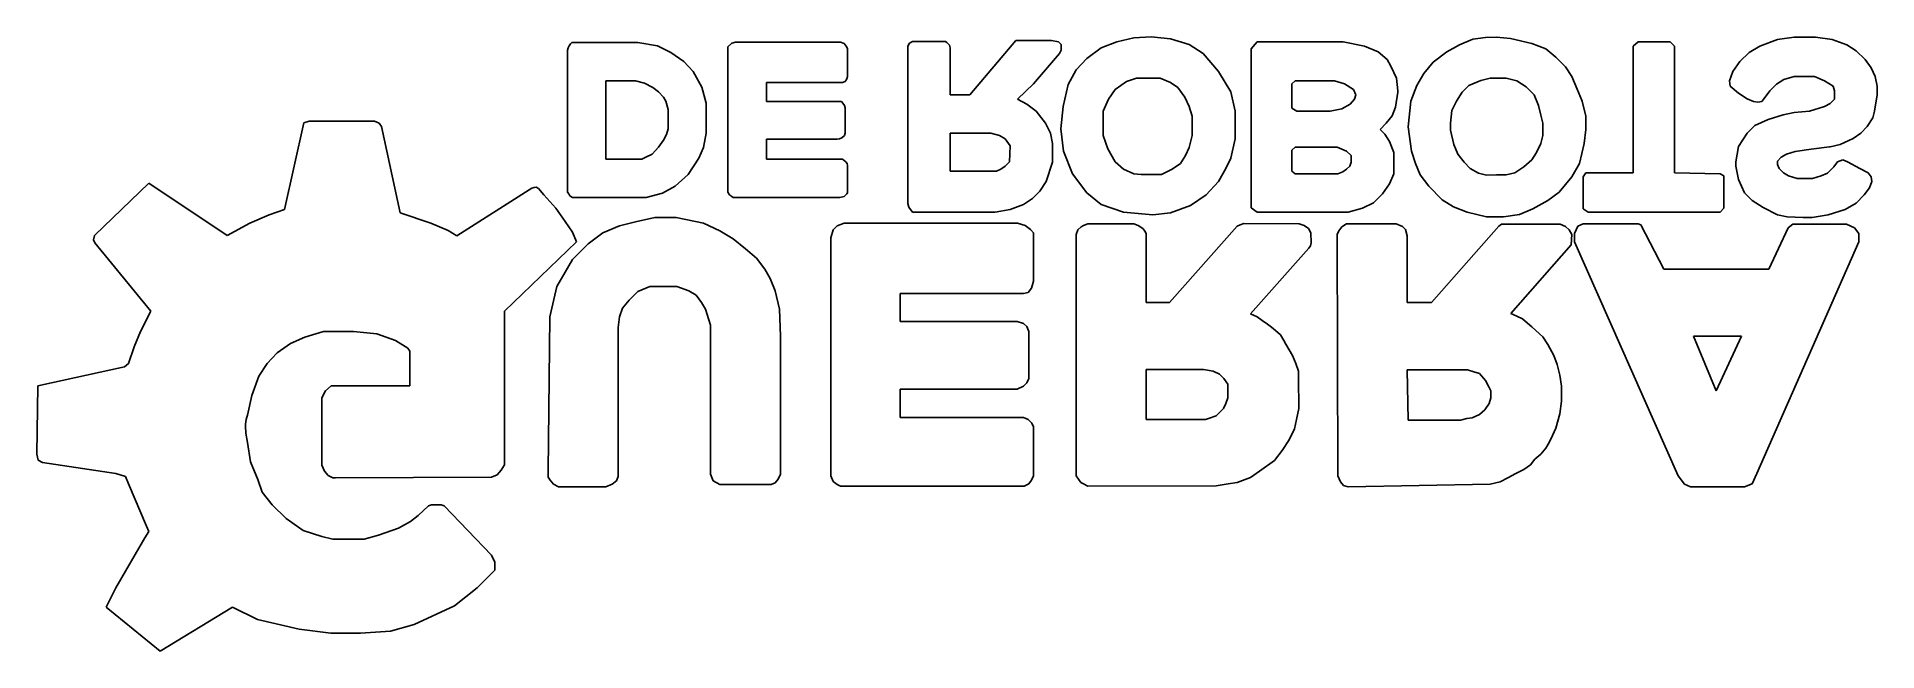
# Paper-space layout '_Inferior' of a CAD drawing. Header units: millimetres. Extents: x 9.5 to 85.1, y -30.3 to -5.1.
import ezdxf

# ---------------------------------------------------------------- set-up
doc = ezdxf.new("R2010")
doc.units = ezdxf.units.MM

psp = doc.layouts.new('_Inferior')

# ---------------------------------------------------------------- linework, layer by layer
at = {"color": 7, "linetype": 'Continuous'}
for p, q in [((45.495, -5.281), (45.368, -5.345)), ((46.845, -5.281), (45.495, -5.281)), ((46.895, -5.323), (46.845, -5.281)), ((49.738, -5.241), (47.838, -7.462)), ((51.202, -5.241), (49.738, -5.241)), ((51.485, -5.287), (51.202, -5.241)), ((51.599, -5.404), (51.485, -5.287)), ((53.239, -5.543), (53.885, -5.287)), ((53.885, -5.287), (54.578, -5.13)), ((54.578, -5.13), (55.29, -5.084)), ((55.29, -5.084), (56.086, -5.163)), ((56.086, -5.163), (56.859, -5.404)), ((59.411, -5.583), (59.647, -5.287)), ((59.647, -5.287), (59.638, -5.281)), ((59.647, -5.287), (63.189, -5.287)), ((63.189, -5.287), (64.069, -5.467)), ((67.962, -5.417), (68.511, -5.184)), ((68.511, -5.184), (69.035, -5.111)), ((69.035, -5.111), (69.49, -5.093)), ((69.49, -5.093), (69.502, -5.088)), ((69.49, -5.093), (70.061, -5.157)), ((70.061, -5.157), (70.933, -5.363)), ((75.098, -5.467), (75.306, -5.287)), ((75.306, -5.287), (76.626, -5.287)), ((76.626, -5.287), (76.806, -5.467)), ((81.03, -5.197), (80.308, -5.467)), ((81.719, -5.093), (81.03, -5.197)), ((82.6, -5.093), (81.719, -5.093)), ((83.284, -5.197), (82.6, -5.093)), ((83.876, -5.418), (83.284, -5.197)), ((31.317, -5.637), (31.341, -5.542)), ((31.317, -11.464), (31.317, -5.637)), ((31.341, -5.542), (31.386, -5.455)), ((31.386, -5.455), (31.43, -5.371)), ((31.43, -5.371), (31.495, -5.312)), ((31.495, -5.312), (31.515, -5.312)), ((31.515, -5.312), (34.208, -5.312)), ((34.208, -5.312), (35.014, -5.455)), ((35.014, -5.455), (35.553, -5.733)), ((35.553, -5.733), (36.097, -6.092)), ((38.061, -5.345), (37.898, -5.492)), ((37.898, -5.492), (37.898, -11.464)), ((38.221, -5.303), (38.061, -5.345)), ((42.532, -5.303), (38.221, -5.303)), ((42.675, -5.365), (42.532, -5.303)), ((42.766, -5.467), (42.675, -5.365)), ((42.813, -5.568), (42.766, -5.467)), ((42.813, -6.713), (42.813, -5.568)), ((45.368, -5.345), (45.302, -5.467)), ((45.302, -5.467), (45.302, -11.932)), ((47.013, -5.425), (46.895, -5.323)), ((47.039, -5.542), (47.013, -5.425)), ((47.039, -7.462), (47.039, -5.542)), ((50.467, -7.01), (51.525, -5.774)), ((51.525, -5.774), (51.599, -5.637)), ((51.599, -5.637), (51.599, -5.404)), ((52.214, -6.444), (52.648, -5.978)), ((52.648, -5.978), (53.239, -5.543)), ((56.859, -5.404), (57.426, -5.774)), ((57.426, -5.774), (58.067, -6.513)), ((59.411, -12.114), (59.411, -5.583)), ((64.069, -5.467), (64.619, -5.699)), ((64.619, -5.699), (64.993, -6.02)), ((64.993, -6.02), (65.145, -6.292)), ((66.882, -6.123), (67.446, -5.699)), ((67.446, -5.699), (67.962, -5.417)), ((70.933, -5.363), (71.511, -5.583)), ((71.511, -5.583), (71.923, -5.923)), ((71.923, -5.923), (72.322, -6.322)), ((75.098, -10.667), (75.098, -5.467)), ((76.806, -5.467), (76.806, -10.667)), ((79.873, -5.733), (79.491, -6.092)), ((80.308, -5.467), (79.873, -5.733)), ((84.264, -5.665), (83.876, -5.418)), ((84.63, -6.02), (84.264, -5.665)), ((84.881, -6.364), (84.63, -6.02)), ((36.097, -6.092), (36.476, -6.513)), ((36.476, -6.513), (36.833, -7.15)), ((42.797, -6.808), (42.813, -6.713)), ((51.884, -7.048), (52.214, -6.444)), ((54.687, -6.78), (54.279, -6.918)), ((55.666, -6.78), (54.687, -6.78)), ((56.086, -6.965), (55.666, -6.78)), ((58.067, -6.513), (58.573, -7.343)), ((65.145, -6.292), (65.384, -6.78)), ((65.384, -6.78), (65.427, -7.297)), ((66.212, -7.083), (66.497, -6.59)), ((66.497, -6.59), (66.882, -6.123)), ((69.231, -6.784), (68.84, -6.875)), ((69.877, -6.784), (69.231, -6.784)), ((70.321, -6.89), (69.877, -6.784)), ((72.322, -6.322), (72.583, -6.713)), ((72.583, -6.713), (72.804, -7.233)), ((79.204, -6.513), (79.058, -6.89)), ((79.491, -6.092), (79.204, -6.513)), ((81.295, -6.843), (81.719, -6.713)), ((81.719, -6.713), (81.774, -6.713)), ((81.774, -6.713), (82.551, -6.713)), ((82.551, -6.713), (82.963, -6.89)), ((85.04, -6.713), (84.881, -6.364)), ((85.13, -7.115), (85.04, -6.713)), ((32.892, -10.108), (32.892, -6.89)), ((32.892, -6.89), (34.109, -6.89)), ((34.109, -6.89), (34.47, -6.99)), ((34.47, -6.99), (34.814, -7.168)), ((34.814, -7.168), (35.052, -7.343)), ((35.052, -7.343), (35.254, -7.567)), ((36.833, -7.15), (37.006, -7.804)), ((39.491, -7.742), (39.491, -6.965)), ((39.491, -6.965), (42.614, -6.965)), ((42.614, -6.965), (42.716, -6.918)), ((42.716, -6.918), (42.797, -6.808)), ((47.838, -7.462), (47.039, -7.462)), ((49.807, -7.65), (50.467, -7.01)), ((51.68, -7.948), (51.884, -7.048)), ((53.813, -7.242), (53.546, -7.65)), ((54.279, -6.918), (53.813, -7.242)), ((56.397, -7.168), (56.086, -6.965)), ((56.675, -7.567), (56.397, -7.168)), ((58.573, -7.343), (58.753, -8.142)), ((61.082, -7.01), (61.211, -6.89)), ((61.082, -8.019), (61.082, -7.01)), ((61.211, -6.89), (62.829, -6.89)), ((61.211, -6.89), (61.213, -6.897)), ((62.829, -6.89), (63.247, -7.01)), ((63.247, -7.01), (63.615, -7.242)), ((63.615, -7.242), (63.702, -7.462)), ((63.702, -7.462), (63.648, -7.65)), ((65.427, -7.352), (65.34, -7.98)), ((65.427, -7.297), (65.427, -7.352)), ((65.969, -7.722), (66.212, -7.083)), ((68.082, -7.352), (67.843, -7.722)), ((68.35, -7.083), (68.082, -7.352)), ((68.84, -6.875), (68.35, -7.083)), ((70.707, -7.139), (70.321, -6.89)), ((71.03, -7.462), (70.707, -7.139)), ((71.219, -7.907), (71.03, -7.462)), ((72.804, -7.233), (73.012, -7.722)), ((79.058, -6.89), (79.092, -7.115)), ((79.092, -7.115), (79.433, -7.395)), ((79.433, -7.395), (79.786, -7.635)), ((80.386, -7.742), (80.645, -7.395)), ((80.645, -7.395), (80.718, -7.297)), ((80.718, -7.297), (80.989, -7.026)), ((80.989, -7.026), (81.295, -6.843)), ((82.963, -6.89), (83.316, -7.115)), ((83.316, -7.115), (83.371, -7.297)), ((83.371, -7.297), (83.371, -7.65)), ((85.026, -8.142), (85.13, -7.462)), ((85.13, -7.462), (85.13, -7.115)), ((35.254, -7.567), (35.359, -7.731)), ((35.359, -7.731), (35.45, -8.076)), ((35.45, -8.076), (35.45, -8.859)), ((37.006, -7.804), (37.006, -8.076)), ((37.006, -8.076), (37.006, -9.038)), ((42.567, -7.742), (39.491, -7.742)), ((42.622, -7.804), (42.567, -7.742)), ((42.691, -7.9), (42.622, -7.804)), ((42.717, -7.996), (42.691, -7.9)), ((42.717, -9.038), (42.717, -7.996)), ((50.185, -7.854), (49.807, -7.65)), ((50.567, -8.142), (50.185, -7.854)), ((50.951, -8.633), (50.567, -8.142)), ((51.59, -8.859), (51.68, -7.948)), ((53.546, -7.65), (53.33, -8.142)), ((53.33, -8.142), (53.33, -9.143)), ((56.859, -7.948), (56.675, -7.567)), ((56.976, -8.351), (56.859, -7.948)), ((58.753, -8.142), (58.753, -9.272)), ((61.277, -8.142), (61.082, -8.019)), ((62.655, -8.142), (61.277, -8.142)), ((63.13, -8.045), (62.655, -8.142)), ((63.472, -7.854), (63.13, -8.045)), ((63.648, -7.65), (63.472, -7.854)), ((65.34, -7.98), (65.194, -8.326)), ((65.853, -8.777), (65.969, -7.722)), ((67.655, -8.107), (67.597, -8.633)), ((67.843, -7.722), (67.655, -8.107)), ((71.312, -8.306), (71.219, -7.907)), ((71.388, -8.633), (71.312, -8.306)), ((73.012, -7.722), (73.157, -8.348)), ((79.786, -7.635), (80.042, -7.735)), ((80.042, -7.735), (80.222, -7.766)), ((80.222, -7.766), (80.386, -7.742)), ((81.265, -8.291), (80.645, -8.48)), ((81.719, -8.196), (81.265, -8.291)), ((82.35, -8.135), (81.719, -8.196)), ((82.963, -7.948), (82.35, -8.135)), ((83.195, -7.826), (82.963, -7.948)), ((83.371, -7.65), (83.195, -7.826)), ((84.945, -8.407), (85.026, -8.142)), ((20.483, -8.616), (19.68, -12.185)), ((20.696, -8.55), (20.483, -8.616)), ((23.378, -8.55), (20.696, -8.55)), ((23.577, -8.633), (23.378, -8.55)), ((23.663, -8.768), (23.577, -8.633)), ((24.434, -12.317), (23.663, -8.768)), ((35.45, -8.859), (35.384, -9.098)), ((37.006, -9.038), (36.9, -9.633)), ((42.699, -9.143), (42.717, -9.038)), ((47.039, -10.599), (47.039, -9.038)), ((47.039, -9.038), (48.708, -9.038)), ((48.708, -9.038), (49.065, -9.143)), ((51.156, -9.038), (50.951, -8.633)), ((51.248, -9.462), (51.156, -9.038)), ((51.699, -9.78), (51.59, -8.859)), ((56.976, -9.143), (56.976, -8.351)), ((64.957, -8.633), (64.703, -8.888)), ((64.703, -8.888), (64.9, -9.083)), ((65.194, -8.326), (64.957, -8.633)), ((65.992, -9.78), (65.853, -8.777)), ((67.597, -8.633), (67.597, -8.921)), ((67.597, -8.921), (67.733, -9.506)), ((71.388, -9.143), (71.388, -8.633)), ((73.157, -8.888), (73.093, -9.462)), ((73.157, -8.348), (73.157, -8.888)), ((79.786, -9.038), (79.433, -9.591)), ((80.095, -8.729), (79.786, -9.038)), ((80.645, -8.48), (80.095, -8.729)), ((84.142, -9.266), (84.454, -9.038)), ((84.454, -9.038), (84.715, -8.768)), ((84.715, -8.768), (84.945, -8.407)), ((35.052, -9.618), (34.785, -9.91)), ((35.261, -9.335), (35.052, -9.618)), ((35.384, -9.098), (35.261, -9.335)), ((36.9, -9.633), (36.712, -10.069)), ((39.489, -10.117), (39.489, -9.295)), ((39.489, -9.295), (42.398, -9.295)), ((42.398, -9.295), (42.486, -9.272)), ((42.486, -9.272), (42.578, -9.23)), ((42.578, -9.23), (42.699, -9.143)), ((49.065, -9.143), (49.303, -9.272)), ((49.303, -9.272), (49.438, -9.462)), ((49.438, -9.462), (49.506, -9.559)), ((49.472, -10.215), (49.506, -9.559)), ((51.248, -10.239), (51.248, -9.462)), ((52.068, -10.71), (51.699, -9.78)), ((53.33, -9.143), (53.514, -9.687)), ((53.514, -9.687), (53.813, -10.215)), ((56.712, -9.967), (56.859, -9.633)), ((56.859, -9.633), (56.976, -9.143)), ((58.753, -9.272), (58.573, -10.069)), ((61.082, -9.747), (61.211, -9.618)), ((61.082, -10.599), (61.082, -9.747)), ((61.211, -9.618), (62.939, -9.618)), ((62.939, -9.618), (63.322, -9.78)), ((63.322, -9.78), (63.508, -9.967)), ((64.9, -9.083), (65.093, -9.382)), ((65.093, -9.382), (65.267, -9.843)), ((66.155, -10.286), (65.992, -9.78)), ((67.733, -9.506), (67.901, -9.902)), ((71.127, -9.843), (71.312, -9.462)), ((71.312, -9.462), (71.388, -9.143)), ((73.093, -9.462), (72.898, -10.286)), ((79.433, -9.591), (79.318, -10.215)), ((81.402, -9.902), (81.76, -9.792)), ((81.76, -9.792), (82.422, -9.702)), ((82.422, -9.702), (83.165, -9.6)), ((83.165, -9.6), (83.195, -9.6)), ((83.195, -9.6), (83.611, -9.506)), ((83.611, -9.506), (84.142, -9.266)), ((34.361, -10.108), (32.892, -10.108)), ((34.532, -10.028), (34.361, -10.108)), ((34.785, -9.91), (34.532, -10.028)), ((36.712, -10.069), (36.268, -10.739)), ((42.614, -10.117), (39.489, -10.117)), ((42.748, -10.215), (42.614, -10.117)), ((42.798, -10.293), (42.748, -10.215)), ((42.82, -10.376), (42.798, -10.293)), ((42.82, -11.499), (42.82, -10.376)), ((48.939, -10.599), (49.124, -10.528)), ((49.124, -10.528), (49.303, -10.401)), ((49.303, -10.401), (49.472, -10.215)), ((50.985, -11.034), (51.248, -10.239)), ((53.813, -10.215), (54.163, -10.528)), ((54.163, -10.528), (54.578, -10.71)), ((55.723, -10.739), (56.161, -10.528)), ((56.161, -10.528), (56.499, -10.293)), ((56.499, -10.293), (56.712, -9.967)), ((58.366, -10.488), (58.067, -11.034)), ((58.573, -10.069), (58.366, -10.488)), ((63.166, -10.634), (63.322, -10.528)), ((63.322, -10.528), (63.459, -10.401)), ((63.459, -10.401), (63.508, -10.241)), ((63.508, -9.967), (63.508, -10.241)), ((65.267, -9.843), (65.267, -10.71)), ((66.356, -10.759), (66.155, -10.286)), ((67.901, -9.902), (68.156, -10.241)), ((68.156, -10.241), (68.403, -10.488)), ((68.403, -10.488), (68.751, -10.689)), ((70.246, -10.667), (70.605, -10.428)), ((70.605, -10.428), (70.933, -10.143)), ((70.933, -10.143), (71.127, -9.843)), ((72.898, -10.286), (72.583, -10.832)), ((79.318, -10.215), (79.318, -10.401)), ((79.318, -10.401), (79.433, -10.951)), ((81.03, -10.194), (81.19, -10.028)), ((81.03, -10.332), (81.03, -10.194)), ((81.101, -10.488), (81.03, -10.332)), ((81.28, -10.667), (81.101, -10.488)), ((81.19, -10.028), (81.402, -9.902)), ((83.351, -10.421), (83.091, -10.681)), ((83.505, -10.215), (83.351, -10.421)), ((83.718, -10.143), (83.505, -10.215)), ((83.912, -10.215), (83.718, -10.143)), ((84.41, -10.488), (83.912, -10.215)), ((84.754, -10.676), (84.41, -10.488)), ((14.108, -11.097), (11.871, -13.245)), ((17.329, -13.245), (14.108, -11.097)), ((29.843, -11.301), (29.735, -11.376)), ((29.937, -11.272), (29.843, -11.301)), ((30.024, -11.259), (29.937, -11.272)), ((30.122, -11.319), (30.024, -11.259)), ((30.346, -11.573), (30.122, -11.319)), ((35.735, -11.219), (35.209, -11.514)), ((36.268, -10.739), (35.735, -11.219)), ((48.939, -10.599), (47.039, -10.599)), ((50.72, -11.428), (50.985, -11.034)), ((52.648, -11.499), (52.068, -10.71)), ((54.578, -10.71), (54.884, -10.739)), ((54.884, -10.739), (55.213, -10.739)), ((55.213, -10.739), (55.723, -10.739)), ((58.067, -11.034), (57.559, -11.58)), ((61.211, -10.71), (61.082, -10.599)), ((62.973, -10.71), (61.211, -10.71)), ((62.973, -10.71), (63.166, -10.634)), ((65.093, -11.121), (64.801, -11.533)), ((65.267, -10.71), (65.093, -11.121)), ((66.702, -11.219), (66.356, -10.759)), ((67.26, -11.777), (66.702, -11.219)), ((68.751, -10.689), (69.075, -10.765)), ((69.075, -10.765), (69.49, -10.753)), ((69.49, -10.753), (69.877, -10.753)), ((69.877, -10.753), (70.246, -10.667)), ((72.583, -10.832), (72.062, -11.464)), ((73.046, -10.839), (73.157, -10.667)), ((73.046, -12.149), (73.046, -10.839)), ((73.157, -10.667), (75.098, -10.667)), ((76.806, -10.667), (78.675, -10.71)), ((78.675, -10.71), (78.833, -10.801)), ((78.833, -10.801), (78.833, -12.127)), ((79.433, -10.951), (79.677, -11.49)), ((81.49, -10.801), (81.28, -10.667)), ((81.839, -10.908), (81.49, -10.801)), ((82.477, -10.908), (81.839, -10.908)), ((82.827, -10.801), (82.477, -10.908)), ((83.091, -10.681), (82.827, -10.801)), ((84.601, -11.58), (84.819, -11.287)), ((84.881, -10.839), (84.754, -10.676)), ((84.819, -11.287), (84.913, -11.034)), ((84.913, -11.034), (84.881, -10.839)), ((29.735, -11.376), (26.765, -13.257)), ((30.833, -12.127), (30.346, -11.573)), ((31.361, -11.533), (31.317, -11.464)), ((31.408, -11.617), (31.361, -11.533)), ((31.515, -11.688), (31.408, -11.617)), ((34.551, -11.688), (31.515, -11.688)), ((35.209, -11.514), (34.551, -11.688)), ((37.898, -11.464), (37.973, -11.58)), ((37.973, -11.58), (38.118, -11.688)), ((38.118, -11.688), (42.497, -11.688)), ((42.497, -11.688), (42.674, -11.641)), ((42.674, -11.641), (42.794, -11.533)), ((42.794, -11.533), (42.82, -11.499)), ((45.302, -11.932), (45.335, -12.083)), ((45.335, -12.083), (45.495, -12.282)), ((49.506, -12.185), (50.055, -11.973)), ((50.055, -11.973), (50.414, -11.724)), ((50.414, -11.724), (50.72, -11.428)), ((53.239, -11.973), (52.648, -11.499)), ((54.163, -12.282), (53.239, -11.973)), ((56.915, -12.021), (56.086, -12.317)), ((57.559, -11.58), (56.915, -12.021)), ((64.433, -11.904), (63.978, -12.127)), ((64.801, -11.533), (64.433, -11.904)), ((67.719, -12.074), (67.26, -11.777)), ((68.28, -12.287), (67.719, -12.074)), ((71.6, -11.811), (70.981, -12.149)), ((72.062, -11.464), (71.6, -11.811)), ((79.677, -11.49), (79.998, -11.811)), ((79.998, -11.811), (80.439, -12.093)), ((80.439, -12.093), (81.03, -12.401)), ((83.816, -12.185), (84.264, -11.918)), ((84.264, -11.918), (84.601, -11.58)), ((18.262, -12.74), (17.329, -13.245)), ((19.057, -12.401), (18.262, -12.74)), ((19.68, -12.185), (19.057, -12.401)), ((25.692, -12.74), (24.434, -12.317)), ((26.41, -13.039), (25.692, -12.74)), ((31.214, -12.675), (30.833, -12.127)), ((31.515, -13.111), (31.214, -12.675)), ((33.442, -12.847), (32.76, -13.137)), ((34.109, -12.692), (33.442, -12.847)), ((34.901, -12.508), (34.109, -12.692)), ((35.771, -12.508), (34.901, -12.508)), ((36.9, -12.736), (35.771, -12.508)), ((37.568, -13.061), (36.9, -12.736)), ((42.226, -13.016), (42.387, -12.847)), ((42.387, -12.847), (42.674, -12.736)), ((42.674, -12.736), (49.807, -12.736)), ((45.495, -12.282), (48.887, -12.282)), ((48.887, -12.282), (49.506, -12.185)), ((49.807, -12.736), (50.116, -12.831)), ((50.116, -12.831), (50.344, -12.994)), ((52.413, -12.89), (52.514, -12.831)), ((52.514, -12.831), (52.693, -12.762)), ((52.693, -12.762), (54.578, -12.762)), ((55.37, -12.401), (54.163, -12.282)), ((54.578, -12.762), (54.764, -12.831)), ((54.764, -12.831), (54.951, -12.953)), ((56.086, -12.317), (55.37, -12.401)), ((58.83, -12.86), (58.958, -12.811)), ((58.958, -12.811), (59.107, -12.754)), ((59.107, -12.754), (61.376, -12.762)), ((59.647, -12.282), (59.411, -12.114)), ((63.388, -12.282), (59.647, -12.282)), ((61.376, -12.762), (61.577, -12.836)), ((61.577, -12.836), (61.758, -12.966)), ((63.13, -12.89), (63.322, -12.762)), ((63.322, -12.762), (65.365, -12.762)), ((63.978, -12.127), (63.388, -12.282)), ((65.365, -12.762), (65.627, -12.88)), ((69.075, -12.476), (68.28, -12.287)), ((69.776, -12.476), (69.075, -12.476)), ((69.578, -12.86), (69.694, -12.782)), ((69.694, -12.782), (69.841, -12.782)), ((70.425, -12.385), (69.776, -12.476)), ((69.841, -12.782), (72.104, -12.782)), ((70.981, -12.149), (70.425, -12.385)), ((72.104, -12.782), (72.322, -12.881)), ((72.824, -12.86), (73.046, -12.762)), ((73.256, -12.285), (73.046, -12.149)), ((73.046, -12.762), (75.306, -12.762)), ((78.675, -12.285), (73.256, -12.285)), ((75.306, -12.762), (75.417, -12.811)), ((76.369, -14.624), (75.417, -12.811)), ((78.833, -12.127), (78.675, -12.285)), ((81.03, -12.401), (81.434, -12.476)), ((81.434, -12.476), (82.086, -12.508)), ((81.469, -12.938), (81.663, -12.782)), ((81.663, -12.782), (83.87, -12.782)), ((82.086, -12.508), (82.453, -12.508)), ((82.453, -12.508), (83.109, -12.401)), ((83.109, -12.401), (83.816, -12.185)), ((83.87, -12.782), (84.2, -12.938)), ((11.871, -13.245), (11.83, -13.427)), ((11.83, -13.427), (11.892, -13.543)), ((11.892, -13.543), (14.189, -16.354)), ((26.765, -13.257), (26.41, -13.039)), ((28.729, -16.354), (31.687, -13.513)), ((31.687, -13.513), (31.515, -13.111)), ((32.16, -13.587), (31.515, -14.232)), ((32.76, -13.137), (32.16, -13.587)), ((38.118, -13.378), (37.568, -13.061)), ((38.625, -13.796), (38.118, -13.378)), ((42.126, -13.341), (42.226, -13.016)), ((42.126, -23.126), (42.126, -13.341)), ((50.344, -12.994), (50.467, -13.137)), ((50.467, -13.137), (50.467, -15.125)), ((52.214, -13.212), (52.286, -13.016)), ((52.214, -23.126), (52.214, -13.212)), ((52.286, -13.016), (52.413, -12.89)), ((54.951, -12.953), (55.054, -13.086)), ((55.054, -13.086), (55.089, -13.176)), ((55.089, -13.176), (55.089, -15.993)), ((56.056, -15.993), (58.83, -12.86)), ((61.758, -12.966), (61.856, -13.131)), ((61.866, -13.543), (61.837, -13.673)), ((61.856, -13.131), (61.866, -13.543)), ((62.939, -13.212), (63.007, -13.061)), ((62.973, -23.126), (62.939, -13.212)), ((63.007, -13.061), (63.13, -12.89)), ((65.627, -12.88), (65.749, -12.994)), ((65.749, -12.994), (65.817, -13.257)), ((65.817, -13.257), (65.817, -15.993)), ((66.812, -15.993), (69.578, -12.86)), ((72.322, -12.881), (72.475, -13.016)), ((72.475, -13.016), (72.583, -13.212)), ((72.583, -13.212), (72.554, -13.633)), ((72.691, -13.162), (72.824, -12.86)), ((72.691, -13.513), (72.691, -13.162)), ((76.945, -23.126), (72.691, -13.513)), ((84.38, -13.513), (80.178, -23.02)), ((80.674, -14.624), (81.469, -12.938)), ((84.2, -12.938), (84.38, -13.162)), ((84.38, -13.162), (84.38, -13.513)), ((31.515, -14.232), (31.214, -14.755)), ((39.084, -14.176), (38.625, -13.796)), ((39.422, -14.624), (39.084, -14.176)), ((61.773, -13.763), (59.376, -16.47)), ((61.837, -13.673), (61.773, -13.763)), ((72.554, -13.633), (70.072, -16.445)), ((31.214, -14.755), (30.879, -15.336)), ((39.638, -15.02), (39.422, -14.624)), ((39.852, -15.524), (39.638, -15.02)), ((50.467, -15.125), (50.381, -15.405)), ((76.369, -14.624), (80.674, -14.624)), ((30.879, -15.336), (30.583, -16.582)), ((33.847, -15.903), (34.208, -15.541)), ((34.208, -15.541), (34.69, -15.336)), ((34.69, -15.336), (35.735, -15.336)), ((35.735, -15.336), (35.807, -15.336)), ((35.807, -15.336), (36.302, -15.524)), ((36.302, -15.524), (36.596, -15.694)), ((36.596, -15.694), (36.821, -15.993)), ((40.027, -16.279), (39.852, -15.524)), ((50.055, -15.625), (44.976, -15.625)), ((44.976, -15.625), (44.976, -15.73)), ((44.976, -15.73), (44.976, -16.784)), ((50.246, -15.593), (50.055, -15.625)), ((50.381, -15.405), (50.246, -15.593)), ((14.189, -16.354), (13.768, -17.192)), ((28.729, -22.664), (28.729, -16.354)), ((30.583, -16.582), (30.512, -22.932)), ((33.394, -17.023), (33.442, -16.582)), ((33.442, -16.582), (33.576, -16.231)), ((33.576, -16.231), (33.847, -15.903)), ((36.821, -15.993), (36.977, -16.279)), ((36.977, -16.279), (37.187, -16.932)), ((40.07, -17.384), (40.027, -16.279)), ((55.089, -15.993), (56.056, -15.993)), ((59.376, -16.47), (59.647, -16.582)), ((59.647, -16.582), (59.862, -16.735)), ((65.817, -15.993), (66.812, -15.993)), ((70.072, -16.445), (70.321, -16.558)), ((70.321, -16.558), (70.559, -16.665)), ((13.768, -17.192), (13.507, -17.819)), ((20.519, -17.43), (21.286, -17.192)), ((21.286, -17.192), (22.521, -17.192)), ((22.521, -17.192), (23.473, -17.286)), ((23.473, -17.286), (24.248, -17.565)), ((33.394, -23.155), (33.394, -17.023)), ((37.187, -16.932), (37.187, -23.053)), ((40.07, -23.053), (40.07, -17.384)), ((44.976, -16.784), (49.791, -16.784)), ((44.976, -16.784), (44.986, -16.784)), ((49.791, -16.784), (50.055, -16.865)), ((50.055, -16.865), (50.185, -16.99)), ((50.185, -16.99), (50.274, -17.192)), ((50.274, -17.192), (50.274, -19.12)), ((59.862, -16.735), (60.08, -16.892)), ((60.08, -16.892), (60.242, -17.008)), ((60.242, -17.008), (60.404, -17.152)), ((60.404, -17.152), (60.607, -17.331)), ((60.607, -17.331), (60.745, -17.565)), ((70.559, -16.665), (70.757, -16.842)), ((70.757, -16.842), (70.933, -16.997)), ((70.933, -16.997), (71.108, -17.152)), ((71.108, -17.152), (71.388, -17.413)), ((79.556, -17.384), (77.581, -17.384)), ((78.507, -19.625), (77.581, -17.384)), ((78.507, -19.625), (79.556, -17.384)), ((13.507, -17.819), (13.274, -18.511)), ((18.975, -18.511), (19.375, -18.065)), ((19.375, -18.065), (19.927, -17.683)), ((19.927, -17.683), (20.519, -17.43)), ((24.248, -17.565), (24.752, -17.874)), ((24.752, -17.874), (24.837, -17.997)), ((24.837, -17.997), (24.837, -19.423)), ((60.745, -17.565), (60.831, -17.711)), ((60.831, -17.711), (60.971, -17.948)), ((60.971, -17.948), (61.108, -18.181)), ((71.388, -17.413), (71.6, -17.729)), ((71.6, -17.729), (71.847, -18.181)), ((13.105, -18.648), (9.542, -19.423)), ((13.274, -18.511), (13.105, -18.648)), ((18.63, -19.021), (18.975, -18.511)), ((55.089, -20.812), (55.089, -18.752)), ((55.089, -18.752), (57.443, -18.752)), ((57.443, -18.752), (57.849, -18.821)), ((57.849, -18.821), (58.103, -18.939)), ((61.108, -18.181), (61.235, -18.511)), ((61.235, -18.511), (61.354, -18.821)), ((61.354, -18.821), (61.354, -19.021)), ((65.817, -18.768), (68.291, -18.768)), ((65.853, -20.831), (65.817, -18.768)), ((68.291, -18.768), (68.552, -18.846)), ((68.552, -18.846), (68.793, -18.917)), ((71.847, -18.181), (71.975, -18.55)), ((71.975, -18.55), (72.087, -18.987)), ((9.542, -19.423), (9.505, -22.225)), ((18.34, -19.825), (18.63, -19.021)), ((21.368, -19.625), (21.219, -19.922)), ((21.598, -19.423), (21.368, -19.625)), ((24.837, -19.423), (21.598, -19.423)), ((49.791, -19.555), (44.976, -19.555)), ((44.976, -19.555), (44.976, -19.571)), ((44.976, -20.718), (44.976, -19.571)), ((44.976, -19.571), (44.976, -19.571)), ((50.055, -19.439), (49.791, -19.555)), ((50.185, -19.303), (50.055, -19.439)), ((50.274, -19.12), (50.185, -19.303)), ((58.103, -18.939), (58.283, -19.12)), ((58.283, -19.12), (58.447, -19.353)), ((58.447, -19.353), (58.447, -19.571)), ((58.447, -19.571), (58.447, -19.922)), ((61.354, -19.021), (61.354, -19.439)), ((61.354, -19.439), (61.37, -20.018)), ((68.793, -18.917), (69.035, -19.198)), ((69.035, -19.198), (69.16, -19.439)), ((69.16, -19.439), (69.256, -19.625)), ((69.256, -19.625), (69.256, -19.922)), ((72.159, -19.439), (72.087, -18.987)), ((72.159, -19.439), (72.159, -20.058)), ((18.16, -20.626), (18.34, -19.825)), ((21.219, -19.922), (21.219, -22.678)), ((58.267, -20.358), (58.103, -20.521)), ((58.365, -20.148), (58.267, -20.358)), ((58.447, -19.922), (58.365, -20.148)), ((61.37, -20.358), (61.268, -20.812)), ((61.37, -20.018), (61.37, -20.358)), ((69.009, -20.411), (68.793, -20.597)), ((69.189, -20.148), (69.009, -20.411)), ((69.256, -19.922), (69.189, -20.148)), ((72.159, -20.058), (72.087, -20.576)), ((44.976, -20.718), (50.055, -20.718)), ((50.055, -20.718), (50.246, -20.812)), ((50.246, -20.812), (50.397, -20.956)), ((50.397, -20.956), (50.467, -21.114)), ((50.467, -21.114), (50.467, -23.126)), ((57.529, -20.812), (55.089, -20.812)), ((57.646, -20.771), (57.529, -20.812)), ((57.963, -20.66), (57.646, -20.771)), ((58.103, -20.521), (57.963, -20.66)), ((61.268, -20.812), (61.182, -21.191)), ((68.008, -20.831), (65.853, -20.831)), ((68.273, -20.77), (68.008, -20.831)), ((68.486, -20.735), (68.273, -20.77)), ((68.793, -20.597), (68.486, -20.735)), ((71.923, -21.163), (71.787, -21.463)), ((72.087, -20.576), (71.923, -21.163)), ((18.16, -21.758), (18.099, -21.37)), ((18.285, -22.546), (18.16, -21.758)), ((60.684, -22.081), (60.971, -21.645)), ((60.971, -21.645), (61.182, -21.191)), ((71.653, -21.758), (71.511, -21.986)), ((71.787, -21.463), (71.653, -21.758)), ((9.505, -22.225), (9.56, -22.478)), ((9.56, -22.478), (9.736, -22.567)), ((9.736, -22.567), (12.751, -23.02)), ((18.589, -23.268), (18.285, -22.546)), ((21.219, -22.678), (21.327, -22.932)), ((28.59, -22.889), (28.729, -22.664)), ((59.741, -22.932), (60.361, -22.495)), ((60.361, -22.495), (60.684, -22.081)), ((70.877, -22.664), (70.605, -22.856)), ((71.064, -22.438), (70.877, -22.664)), ((71.312, -22.225), (71.064, -22.438)), ((71.511, -21.986), (71.312, -22.225)), ((12.751, -23.02), (13.15, -23.155)), ((13.15, -23.155), (13.274, -23.446)), ((18.769, -23.788), (18.589, -23.268)), ((21.327, -22.932), (21.483, -23.109)), ((21.483, -23.109), (21.665, -23.201)), ((21.665, -23.201), (21.773, -23.201)), ((21.773, -23.201), (28.191, -23.177)), ((28.191, -23.177), (28.42, -23.079)), ((28.42, -23.079), (28.59, -22.889)), ((30.512, -22.932), (30.512, -23.177)), ((30.512, -23.177), (30.602, -23.296)), ((30.602, -23.296), (30.731, -23.468)), ((33.15, -23.458), (33.33, -23.323)), ((33.33, -23.323), (33.394, -23.155)), ((37.187, -23.053), (37.302, -23.323)), ((37.302, -23.323), (37.568, -23.476)), ((39.682, -23.476), (39.849, -23.405)), ((39.849, -23.405), (39.971, -23.258)), ((39.971, -23.258), (40.07, -23.053)), ((42.226, -23.352), (42.126, -23.126)), ((42.398, -23.476), (42.226, -23.352)), ((50.382, -23.301), (50.274, -23.452)), ((50.467, -23.126), (50.382, -23.301)), ((52.405, -23.398), (52.214, -23.126)), ((52.514, -23.452), (52.405, -23.398)), ((58.83, -23.398), (58.463, -23.452)), ((58.83, -23.398), (59.376, -23.188)), ((59.376, -23.188), (59.741, -22.932)), ((63.077, -23.366), (62.973, -23.126)), ((63.203, -23.513), (63.077, -23.366)), ((69.633, -23.366), (69.231, -23.458)), ((69.952, -23.201), (69.633, -23.366)), ((70.287, -23.02), (69.952, -23.201)), ((70.605, -22.856), (70.287, -23.02)), ((77.211, -23.458), (76.945, -23.126)), ((80.178, -23.02), (79.99, -23.446)), ((13.274, -23.446), (14.019, -25.193)), ((19.18, -24.309), (18.769, -23.788)), ((30.731, -23.468), (30.936, -23.567)), ((30.936, -23.567), (30.937, -23.561)), ((30.936, -23.567), (32.892, -23.567)), ((32.892, -23.567), (33.15, -23.458)), ((37.568, -23.476), (39.682, -23.476)), ((42.532, -23.541), (42.398, -23.476)), ((50.072, -23.541), (42.532, -23.541)), ((50.274, -23.452), (50.072, -23.541)), ((52.693, -23.541), (52.514, -23.452)), ((57.963, -23.525), (52.693, -23.541)), ((58.463, -23.452), (57.963, -23.525)), ((63.388, -23.567), (63.203, -23.513)), ((69.231, -23.458), (63.388, -23.567)), ((77.458, -23.567), (77.211, -23.458)), ((79.677, -23.567), (77.458, -23.567)), ((79.99, -23.446), (79.677, -23.567)), ((19.749, -24.877), (19.18, -24.309)), ((20.454, -25.363), (19.749, -24.877)), ((25.176, -24.755), (24.867, -24.999)), ((25.602, -24.347), (25.176, -24.755)), ((25.602, -24.347), (25.727, -24.309)), ((25.727, -24.309), (25.874, -24.309)), ((25.874, -24.309), (26.118, -24.309)), ((26.118, -24.309), (26.242, -24.347)), ((28.191, -26.379), (26.242, -24.347)), ((13.942, -25.672), (12.751, -27.729)), ((14.114, -25.414), (13.942, -25.672)), ((14.019, -25.193), (14.114, -25.414)), ((21.219, -25.62), (20.454, -25.363)), ((21.665, -25.723), (21.219, -25.62)), ((23.541, -25.556), (22.959, -25.723)), ((24.363, -25.272), (23.541, -25.556)), ((24.867, -24.999), (24.363, -25.272)), ((22.959, -25.723), (21.665, -25.723)), ((28.326, -26.672), (28.191, -26.379)), ((27.597, -27.729), (28.326, -27)), ((28.326, -27), (28.326, -26.672)), ((12.751, -27.729), (12.355, -28.521)), ((26.667, -28.465), (27.597, -27.729)), ((12.355, -28.521), (14.577, -30.325)), ((14.577, -30.325), (17.55, -28.521)), ((17.55, -28.521), (18.567, -29.03)), ((25.015, -29.226), (26.667, -28.465)), ((18.567, -29.03), (20.283, -29.423)), ((20.283, -29.423), (21.582, -29.587)), ((24.041, -29.505), (25.015, -29.226)), ((21.582, -29.587), (22.804, -29.587)), ((22.804, -29.587), (24.041, -29.505))]:
    psp.add_line(p, q, dxfattribs=at)
psp.add_arc((19.665, -21.124), 1.585, 161.68773, 188.94654, dxfattribs=at)

doc.saveas('drawing.dxf')
